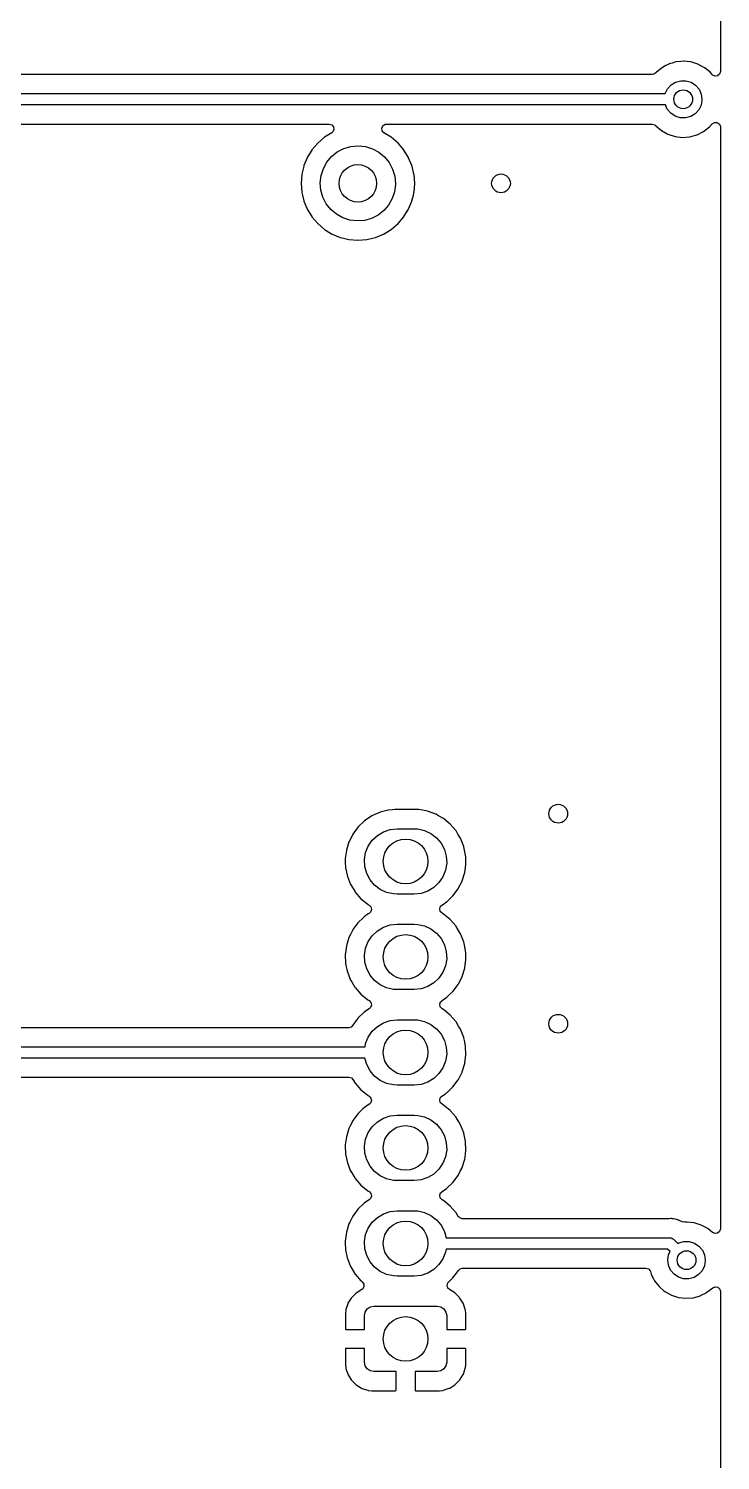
# Model space of a CAD drawing. Extents: x 123 to 292, y -246 to -33.
# Drawn here: x 273.68 to 292.1, y -121.85 to -83.77 of the extents above; entities that cross this region are included whole.
import ezdxf

# ---------------------------------------------------------------- set-up
doc = ezdxf.new("R2010")
doc.units = 0
doc.layers.add('BLACK', color=7, linetype='CONTINUOUS')

msp = doc.modelspace()

# ---------------------------------------------------------------- linework, layer by layer
at = {"layer": 'BLACK', "linetype": 'CONTINUOUS'}
for p, q in [((292.099, -69.8026), (292.099, -84.9132)), ((290.555, -84.8008), (290.4, -84.9248)), ((290.648, -84.752), (290.555, -84.8008)), ((290.724, -84.7121), (290.648, -84.752)), ((290.73, -84.7092), (290.724, -84.7121)), ((290.724, -84.7121), (290.724, -84.7121)), ((290.812, -84.6852), (290.73, -84.7092)), ((290.914, -84.6551), (290.812, -84.6852)), ((290.92, -84.6534), (290.914, -84.6551)), ((290.914, -84.6551), (290.914, -84.6551)), ((290.926, -84.6528), (290.92, -84.6534)), ((291.047, -84.6418), (290.926, -84.6528)), ((290.926, -84.6528), (290.926, -84.6528)), ((291.116, -84.6354), (291.047, -84.6418)), ((291.123, -84.6361), (291.116, -84.6354)), ((291.307, -84.6555), (291.123, -84.6361)), ((291.123, -84.6361), (291.123, -84.6361)), ((291.313, -84.6561), (291.307, -84.6555)), ((291.307, -84.6555), (291.307, -84.6555)), ((291.502, -84.7146), (291.313, -84.6561)), ((291.676, -84.8087), (291.502, -84.7146)), ((291.681, -84.8126), (291.676, -84.8087)), ((291.824, -84.9308), (291.681, -84.8126)), ((291.681, -84.8126), (291.681, -84.8126)), ((290.287, -84.9903), (269.635, -84.9903)), ((290.324, -84.9846), (290.287, -84.9903)), ((290.383, -84.9453), (290.324, -84.9846)), ((290.396, -84.9295), (290.383, -84.9453)), ((290.4, -84.9248), (290.396, -84.9295)), ((290.691, -85.3743), (290.785, -85.268)), ((290.785, -85.268), (290.905, -85.1924)), ((290.905, -85.1924), (291.042, -85.1534)), ((291.042, -85.1534), (291.183, -85.1543)), ((291.183, -85.1543), (291.319, -85.1949)), ((291.319, -85.1949), (291.438, -85.272)), ((291.438, -85.272), (291.531, -85.3794)), ((291.828, -84.9347), (291.824, -84.9308)), ((291.832, -84.9395), (291.828, -84.9347)), ((291.876, -84.9928), (291.832, -84.9395)), ((291.832, -84.9395), (291.832, -84.9395)), ((291.891, -85.0084), (291.876, -84.9928)), ((291.956, -85.0379), (291.891, -85.0084)), ((292.026, -85.0278), (291.956, -85.0379)), ((292.079, -84.9813), (292.026, -85.0278)), ((292.099, -84.9132), (292.079, -84.9813)), ((269.502, -85.4988), (290.633, -85.4988)), ((290.633, -85.4988), (290.691, -85.3743)), ((291.531, -85.3794), (291.589, -85.5085)), ((291.609, -85.661), (291.586, -85.8008)), ((291.589, -85.5085), (291.609, -85.6488)), ((291.609, -85.6488), (291.609, -85.661)), ((290.635, -85.7988), (269.564, -85.7988)), ((290.685, -85.913), (290.635, -85.7988)), ((290.776, -86.0215), (290.685, -85.913)), ((290.894, -86.1001), (290.776, -86.0215)), ((291.429, -86.0335), (291.308, -86.1077)), ((291.524, -85.9284), (291.429, -86.0335)), ((291.586, -85.8008), (291.524, -85.9284)), ((273.128, -86.3073), (281.687, -86.3073)), ((281.687, -86.3073), (281.755, -86.3273)), ((281.755, -86.3273), (281.802, -86.381)), ((281.802, -86.381), (281.812, -86.4512)), ((283.084, -86.418), (283.112, -86.3528)), ((283.095, -86.4881), (283.084, -86.418)), ((283.112, -86.3528), (283.171, -86.3132)), ((283.171, -86.3132), (283.209, -86.3073)), ((283.209, -86.3073), (290.284, -86.3073)), ((290.284, -86.3073), (290.352, -86.3273)), ((290.352, -86.3273), (290.375, -86.3458)), ((290.375, -86.3458), (290.377, -86.3479)), ((290.377, -86.3479), (290.38, -86.3528)), ((290.38, -86.3528), (290.531, -86.4809)), ((291.029, -86.1424), (290.894, -86.1001)), ((291.171, -86.145), (291.029, -86.1424)), ((291.308, -86.1077), (291.171, -86.145)), ((291.652, -86.5044), (291.808, -86.3827)), ((291.808, -86.3827), (291.878, -86.3017)), ((291.878, -86.3017), (291.938, -86.2632)), ((291.938, -86.2632), (292.009, -86.2631)), ((292.009, -86.2631), (292.069, -86.3013)), ((292.069, -86.3013), (292.098, -86.3659)), ((292.098, -86.3659), (292.099, -86.384)), ((292.099, -86.384), (292.099, -115.691)), ((281.378, -86.814), (281.224, -86.9946)), ((281.559, -86.6598), (281.378, -86.814)), ((281.753, -86.5407), (281.559, -86.6598)), ((281.782, -86.5158), (281.753, -86.5407)), ((281.812, -86.4512), (281.782, -86.5158)), ((283.143, -86.5407), (283.095, -86.4881)), ((283.337, -86.6598), (283.143, -86.5407)), ((283.518, -86.814), (283.337, -86.6598)), ((283.672, -86.9946), (283.518, -86.814)), ((290.531, -86.4809), (290.704, -86.5774)), ((290.704, -86.5774), (290.892, -86.6385)), ((290.892, -86.6385), (291.088, -86.662)), ((291.088, -86.662), (291.094, -86.6615)), ((291.094, -86.6615), (291.279, -86.6473)), ((291.094, -86.6615), (291.094, -86.6615)), ((291.279, -86.6473), (291.285, -86.6468)), ((291.279, -86.6473), (291.279, -86.6473)), ((291.285, -86.6468), (291.476, -86.5936)), ((291.476, -86.5936), (291.481, -86.5908)), ((291.481, -86.5908), (291.647, -86.5072)), ((291.481, -86.5908), (291.481, -86.5908)), ((291.647, -86.5072), (291.652, -86.5044)), ((291.647, -86.5072), (291.647, -86.5072)), ((281.1, -87.197), (281.098, -87.2016)), ((281.118, -87.1667), (281.1, -87.197)), ((281.221, -86.9988), (281.118, -87.1667)), ((281.224, -86.9946), (281.221, -86.9988)), ((281.221, -86.9988), (281.221, -86.9988)), ((281.623, -87.319), (281.748, -87.1695)), ((281.748, -87.1695), (281.9, -87.0472)), ((281.9, -87.0472), (282.073, -86.9568)), ((282.073, -86.9568), (282.261, -86.9017)), ((282.261, -86.9017), (282.455, -86.884)), ((282.455, -86.884), (282.649, -86.9044)), ((282.649, -86.9044), (282.836, -86.9621)), ((282.836, -86.9621), (283.007, -87.055)), ((283.007, -87.055), (283.158, -87.1794)), ((283.158, -87.1794), (283.281, -87.3306)), ((283.675, -86.9988), (283.672, -86.9946)), ((283.778, -87.1667), (283.675, -86.9988)), ((283.675, -86.9988), (283.675, -86.9988)), ((283.796, -87.197), (283.778, -87.1667)), ((283.798, -87.2016), (283.796, -87.197)), ((281.006, -87.427), (280.956, -87.6371)), ((281.009, -87.4164), (281.006, -87.427)), ((281.011, -87.4118), (281.009, -87.4164)), ((281.098, -87.2016), (281.011, -87.4118)), ((281.098, -87.2016), (281.098, -87.2016)), ((281.47, -87.6761), (281.529, -87.4901)), ((281.529, -87.4901), (281.623, -87.319)), ((283.281, -87.3306), (283.373, -87.5029)), ((283.373, -87.5029), (283.429, -87.6898)), ((283.885, -87.4118), (283.798, -87.2016)), ((283.798, -87.2016), (283.798, -87.2016)), ((283.887, -87.4164), (283.885, -87.4118)), ((283.89, -87.427), (283.887, -87.4164)), ((283.94, -87.6371), (283.89, -87.427)), ((280.953, -87.6473), (280.935, -87.884)), ((280.935, -87.884), (280.953, -88.1207)), ((280.956, -87.6371), (280.953, -87.6473)), ((281.448, -87.87), (281.47, -87.6761)), ((281.464, -88.0645), (281.448, -87.87)), ((283.448, -87.9119), (283.423, -88.1055)), ((283.429, -87.6898), (283.448, -87.884)), ((283.448, -87.884), (283.448, -87.9119)), ((283.943, -87.6473), (283.94, -87.6371)), ((283.961, -87.884), (283.943, -87.6473)), ((283.943, -88.1207), (283.961, -87.884)), ((280.953, -88.1207), (280.955, -88.1255)), ((280.955, -88.1255), (280.955, -88.1255)), ((280.955, -88.1255), (280.971, -88.1947)), ((280.971, -88.1947), (281.009, -88.3516)), ((281.518, -88.2521), (281.464, -88.0645)), ((281.607, -88.4257), (281.518, -88.2521)), ((283.362, -88.2907), (283.265, -88.4604)), ((283.423, -88.1055), (283.362, -88.2907)), ((283.887, -88.3516), (283.925, -88.1947)), ((283.925, -88.1947), (283.941, -88.1255)), ((283.941, -88.1255), (283.943, -88.1207)), ((283.941, -88.1255), (283.941, -88.1255)), ((281.009, -88.3516), (281.011, -88.3562)), ((281.011, -88.3562), (281.011, -88.3562)), ((281.011, -88.3562), (281.089, -88.5443)), ((281.089, -88.5443), (281.1, -88.571)), ((281.1, -88.571), (281.102, -88.5752)), ((281.102, -88.5752), (281.221, -88.7692)), ((281.729, -88.5787), (281.607, -88.4257)), ((281.877, -88.7051), (281.729, -88.5787)), ((282.048, -88.8004), (281.877, -88.7051)), ((283.138, -88.6082), (282.984, -88.7283)), ((283.265, -88.4604), (283.138, -88.6082)), ((283.675, -88.7692), (283.794, -88.5752)), ((283.794, -88.5752), (283.796, -88.571)), ((283.796, -88.571), (283.807, -88.5443)), ((283.807, -88.5443), (283.885, -88.3562)), ((283.885, -88.3562), (283.887, -88.3516)), ((283.885, -88.3562), (283.885, -88.3562)), ((281.221, -88.7692), (281.221, -88.7692)), ((281.221, -88.7692), (281.224, -88.7734)), ((281.224, -88.7734), (281.378, -88.954)), ((281.378, -88.954), (281.559, -89.1082)), ((282.233, -88.8607), (282.048, -88.8004)), ((282.427, -88.8838), (282.233, -88.8607)), ((282.622, -88.8688), (282.427, -88.8838)), ((282.81, -88.8163), (282.622, -88.8688)), ((282.984, -88.7283), (282.81, -88.8163)), ((283.337, -89.1082), (283.518, -88.954)), ((283.518, -88.954), (283.672, -88.7734)), ((283.672, -88.7734), (283.675, -88.7692)), ((283.675, -88.7692), (283.675, -88.7692)), ((281.559, -89.1082), (281.563, -89.1108)), ((281.563, -89.1108), (281.563, -89.1108)), ((281.563, -89.1108), (281.717, -89.2051)), ((281.717, -89.2051), (281.761, -89.2322)), ((281.761, -89.2322), (281.766, -89.2341)), ((281.766, -89.2341), (281.766, -89.2341)), ((281.766, -89.2341), (281.976, -89.3212)), ((281.976, -89.3212), (281.98, -89.3231)), ((281.98, -89.3231), (282.061, -89.3424)), ((282.061, -89.3424), (282.206, -89.3774)), ((282.206, -89.3774), (282.206, -89.3774)), ((282.206, -89.3774), (282.211, -89.3785)), ((282.211, -89.3785), (282.448, -89.3972)), ((282.448, -89.3972), (282.685, -89.3785)), ((282.685, -89.3785), (282.69, -89.3774)), ((282.69, -89.3774), (282.835, -89.3424)), ((282.69, -89.3774), (282.69, -89.3774)), ((282.835, -89.3424), (282.916, -89.3231)), ((282.916, -89.3231), (282.92, -89.3212)), ((282.92, -89.3212), (283.13, -89.2341)), ((283.13, -89.2341), (283.135, -89.2322)), ((283.13, -89.2341), (283.13, -89.2341)), ((283.135, -89.2322), (283.179, -89.2051)), ((283.179, -89.2051), (283.333, -89.1108)), ((283.333, -89.1108), (283.337, -89.1082)), ((283.333, -89.1108), (283.333, -89.1108)), ((282.82, -104.709), (282.626, -104.84)), ((282.919, -104.665), (282.82, -104.709)), ((283.029, -104.615), (282.919, -104.665)), ((283.033, -104.613), (283.029, -104.615)), ((283.029, -104.615), (283.029, -104.615)), ((283.039, -104.612), (283.033, -104.613)), ((283.255, -104.556), (283.039, -104.612)), ((283.039, -104.612), (283.039, -104.612)), ((283.26, -104.554), (283.255, -104.556)), ((283.255, -104.556), (283.255, -104.556)), ((283.265, -104.554), (283.26, -104.554)), ((283.366, -104.545), (283.265, -104.554)), ((283.265, -104.554), (283.265, -104.554)), ((283.434, -104.539), (283.366, -104.545)), ((284.049, -104.539), (283.434, -104.539)), ((284.05, -104.54), (284.049, -104.539)), ((284.069, -104.54), (284.05, -104.54)), ((284.05, -104.54), (284.05, -104.54)), ((284.073, -104.541), (284.069, -104.54)), ((284.069, -104.54), (284.069, -104.54)), ((284.217, -104.567), (284.073, -104.541)), ((284.298, -104.581), (284.217, -104.567)), ((284.303, -104.582), (284.298, -104.581)), ((284.298, -104.581), (284.298, -104.581)), ((284.523, -104.662), (284.303, -104.582)), ((284.528, -104.665), (284.523, -104.662)), ((284.579, -104.694), (284.528, -104.665)), ((284.528, -104.665), (284.528, -104.665)), ((284.727, -104.778), (284.579, -104.694)), ((282.457, -105.001), (282.317, -105.189)), ((282.626, -104.84), (282.457, -105.001)), ((283.128, -105.128), (283.306, -105.068)), ((283.306, -105.068), (283.493, -105.048)), ((283.493, -105.048), (283.943, -105.048)), ((283.943, -105.048), (284.04, -105.053)), ((284.04, -105.053), (284.223, -105.094)), ((284.908, -104.926), (284.727, -104.778)), ((285.061, -105.103), (284.908, -104.926)), ((282.211, -105.397), (282.142, -105.621)), ((282.231, -105.358), (282.211, -105.397)), ((282.315, -105.194), (282.231, -105.358)), ((282.317, -105.189), (282.315, -105.194)), ((282.315, -105.194), (282.315, -105.194)), ((282.725, -105.51), (282.83, -105.354)), ((282.83, -105.354), (282.967, -105.225)), ((282.967, -105.225), (283.128, -105.128)), ((284.223, -105.094), (284.394, -105.174)), ((284.394, -105.174), (284.543, -105.288)), ((284.543, -105.288), (284.664, -105.432)), ((284.664, -105.432), (284.752, -105.598)), ((285.064, -105.107), (285.061, -105.103)), ((285.113, -105.189), (285.064, -105.107)), ((285.064, -105.107), (285.064, -105.107)), ((285.182, -105.303), (285.113, -105.189)), ((285.268, -105.52), (285.182, -105.303)), ((282.112, -105.843), (282.111, -105.853)), ((282.111, -105.853), (282.111, -105.858)), ((282.141, -105.626), (282.112, -105.843)), ((282.142, -105.621), (282.141, -105.626)), ((282.141, -105.626), (282.141, -105.626)), ((282.624, -105.869), (282.655, -105.684)), ((282.655, -105.684), (282.725, -105.51)), ((284.752, -105.598), (284.802, -105.779)), ((284.802, -105.779), (284.812, -105.967)), ((285.269, -105.526), (285.268, -105.52)), ((285.288, -105.616), (285.269, -105.526)), ((285.269, -105.526), (285.269, -105.526)), ((285.316, -105.749), (285.288, -105.616)), ((285.318, -105.793), (285.316, -105.749)), ((285.322, -105.914), (285.318, -105.793)), ((282.111, -105.858), (282.111, -105.858)), ((282.111, -105.858), (282.114, -105.926)), ((282.114, -105.926), (282.12, -106.087)), ((282.12, -106.087), (282.168, -106.316)), ((282.634, -106.057), (282.624, -105.869)), ((282.684, -106.238), (282.634, -106.057)), ((284.781, -106.152), (284.711, -106.326)), ((284.812, -105.967), (284.781, -106.152)), ((285.225, -106.438), (285.294, -106.215)), ((285.294, -106.215), (285.311, -106.086)), ((285.311, -106.086), (285.324, -105.988)), ((285.325, -105.983), (285.322, -105.914)), ((285.324, -105.988), (285.325, -105.983)), ((285.324, -105.988), (285.324, -105.988)), ((282.168, -106.316), (282.254, -106.533)), ((282.254, -106.533), (282.257, -106.538)), ((282.257, -106.538), (282.363, -106.713)), ((282.772, -106.404), (282.684, -106.238)), ((282.893, -106.548), (282.772, -106.404)), ((283.042, -106.662), (282.893, -106.548)), ((284.469, -106.611), (284.308, -106.708)), ((284.606, -106.482), (284.469, -106.611)), ((284.711, -106.326), (284.606, -106.482)), ((285.13, -106.624), (285.222, -106.443)), ((285.222, -106.443), (285.225, -106.438)), ((285.222, -106.443), (285.222, -106.443)), ((282.363, -106.713), (282.375, -106.733)), ((282.375, -106.733), (282.528, -106.91)), ((282.528, -106.91), (282.709, -107.058)), ((283.213, -106.742), (283.042, -106.662)), ((283.396, -106.783), (283.213, -106.742)), ((283.493, -106.788), (283.396, -106.783)), ((283.943, -106.788), (283.493, -106.788)), ((284.13, -106.768), (283.943, -106.788)), ((284.308, -106.708), (284.13, -106.768)), ((284.728, -107.051), (284.81, -106.996)), ((284.81, -106.996), (284.814, -106.992)), ((284.814, -106.992), (284.904, -106.906)), ((284.904, -106.906), (284.979, -106.835)), ((284.979, -106.835), (285.119, -106.647)), ((285.119, -106.647), (285.13, -106.624)), ((282.726, -107.313), (282.626, -107.38)), ((282.709, -107.058), (282.714, -107.061)), ((282.714, -107.061), (282.714, -107.061)), ((282.714, -107.061), (282.747, -107.079)), ((282.755, -107.293), (282.726, -107.313)), ((282.747, -107.079), (282.796, -107.13)), ((282.784, -107.266), (282.755, -107.293)), ((282.81, -107.2), (282.784, -107.266)), ((282.796, -107.13), (282.81, -107.2)), ((284.626, -107.176), (284.652, -107.11)), ((284.64, -107.246), (284.626, -107.176)), ((284.689, -107.297), (284.64, -107.246)), ((284.652, -107.11), (284.681, -107.083)), ((284.681, -107.083), (284.728, -107.051)), ((284.722, -107.315), (284.689, -107.297)), ((284.727, -107.318), (284.722, -107.315)), ((284.722, -107.315), (284.722, -107.315)), ((284.908, -107.466), (284.727, -107.318)), ((282.315, -107.734), (282.249, -107.864)), ((282.317, -107.729), (282.315, -107.734)), ((282.315, -107.734), (282.315, -107.734)), ((282.451, -107.55), (282.317, -107.729)), ((282.454, -107.546), (282.451, -107.55)), ((282.457, -107.541), (282.454, -107.546)), ((282.591, -107.414), (282.457, -107.541)), ((282.622, -107.383), (282.591, -107.414)), ((282.626, -107.38), (282.622, -107.383)), ((282.622, -107.383), (282.622, -107.383)), ((282.967, -107.765), (283.128, -107.668)), ((283.128, -107.668), (283.306, -107.608)), ((283.306, -107.608), (283.493, -107.588)), ((283.493, -107.588), (283.943, -107.588)), ((283.943, -107.588), (284.04, -107.593)), ((284.04, -107.593), (284.223, -107.634)), ((284.223, -107.634), (284.394, -107.714)), ((284.394, -107.714), (284.543, -107.828)), ((285.061, -107.643), (284.908, -107.466)), ((285.064, -107.647), (285.061, -107.643)), ((285.128, -107.754), (285.064, -107.647)), ((285.064, -107.647), (285.064, -107.647)), ((285.182, -107.843), (285.128, -107.754)), ((282.211, -107.938), (282.142, -108.161)), ((282.249, -107.864), (282.211, -107.938)), ((282.655, -108.224), (282.725, -108.05)), ((282.725, -108.05), (282.83, -107.894)), ((282.83, -107.894), (282.967, -107.765)), ((284.543, -107.828), (284.664, -107.972)), ((284.664, -107.972), (284.752, -108.138)), ((284.752, -108.138), (284.802, -108.319)), ((285.268, -108.06), (285.182, -107.843)), ((285.269, -108.066), (285.268, -108.06)), ((285.277, -108.104), (285.269, -108.066)), ((285.269, -108.066), (285.269, -108.066)), ((285.316, -108.289), (285.277, -108.104)), ((282.116, -108.352), (282.111, -108.393)), ((282.111, -108.393), (282.111, -108.398)), ((282.111, -108.398), (282.111, -108.398)), ((282.111, -108.398), (282.112, -108.411)), ((282.112, -108.411), (282.12, -108.627)), ((282.141, -108.166), (282.116, -108.352)), ((282.142, -108.161), (282.141, -108.166)), ((282.141, -108.166), (282.141, -108.166)), ((282.624, -108.409), (282.655, -108.224)), ((282.634, -108.597), (282.624, -108.409)), ((284.812, -108.507), (284.781, -108.692)), ((284.802, -108.319), (284.812, -108.507)), ((285.319, -108.358), (285.316, -108.289)), ((285.324, -108.501), (285.319, -108.358)), ((285.325, -108.523), (285.324, -108.501)), ((282.12, -108.627), (282.131, -108.682)), ((282.131, -108.682), (282.155, -108.795)), ((282.155, -108.795), (282.168, -108.856)), ((282.168, -108.856), (282.254, -109.073)), ((282.684, -108.778), (282.634, -108.597)), ((282.772, -108.944), (282.684, -108.778)), ((284.711, -108.866), (284.606, -109.022)), ((284.781, -108.692), (284.711, -108.866)), ((285.225, -108.978), (285.294, -108.755)), ((285.294, -108.755), (285.295, -108.75)), ((285.295, -108.75), (285.324, -108.528)), ((285.324, -108.528), (285.325, -108.523)), ((285.324, -108.528), (285.324, -108.528)), ((282.254, -109.073), (282.257, -109.078)), ((282.257, -109.078), (282.37, -109.265)), ((282.37, -109.265), (282.375, -109.273)), ((282.375, -109.273), (282.528, -109.45)), ((282.893, -109.088), (282.772, -108.944)), ((283.042, -109.202), (282.893, -109.088)), ((283.213, -109.282), (283.042, -109.202)), ((283.396, -109.323), (283.213, -109.282)), ((284.308, -109.248), (284.13, -109.308)), ((284.469, -109.151), (284.308, -109.248)), ((284.606, -109.022), (284.469, -109.151)), ((284.979, -109.375), (285.119, -109.187)), ((285.119, -109.187), (285.126, -109.173)), ((285.126, -109.173), (285.222, -108.983)), ((285.222, -108.983), (285.225, -108.978)), ((285.222, -108.983), (285.222, -108.983)), ((282.528, -109.45), (282.709, -109.598)), ((282.709, -109.598), (282.714, -109.601)), ((282.714, -109.601), (282.714, -109.601)), ((282.714, -109.601), (282.747, -109.619)), ((282.747, -109.619), (282.796, -109.67)), ((283.493, -109.328), (283.396, -109.323)), ((283.943, -109.328), (283.493, -109.328)), ((284.13, -109.308), (283.943, -109.328)), ((284.626, -109.716), (284.652, -109.65)), ((284.652, -109.65), (284.681, -109.623)), ((284.681, -109.623), (284.739, -109.584)), ((284.739, -109.584), (284.81, -109.536)), ((284.81, -109.536), (284.814, -109.532)), ((284.814, -109.532), (284.9, -109.45)), ((284.9, -109.45), (284.979, -109.375)), ((282.616, -109.929), (282.457, -110.081)), ((282.622, -109.923), (282.616, -109.929)), ((282.626, -109.92), (282.622, -109.923)), ((282.622, -109.923), (282.622, -109.923)), ((282.726, -109.853), (282.626, -109.92)), ((282.755, -109.833), (282.726, -109.853)), ((282.784, -109.806), (282.755, -109.833)), ((282.81, -109.74), (282.784, -109.806)), ((282.796, -109.67), (282.81, -109.74)), ((284.64, -109.786), (284.626, -109.716)), ((284.689, -109.837), (284.64, -109.786)), ((284.722, -109.855), (284.689, -109.837)), ((284.727, -109.858), (284.722, -109.855)), ((284.722, -109.855), (284.722, -109.855)), ((284.908, -110.006), (284.727, -109.858)), ((285.061, -110.183), (284.908, -110.006)), ((282.204, -110.34), (253.749, -110.34)), ((282.268, -110.322), (282.204, -110.34)), ((282.31, -110.277), (282.268, -110.322)), ((282.312, -110.278), (282.31, -110.277)), ((282.315, -110.274), (282.312, -110.278)), ((282.317, -110.269), (282.315, -110.274)), ((282.431, -110.116), (282.317, -110.269)), ((282.454, -110.086), (282.431, -110.116)), ((282.457, -110.081), (282.454, -110.086)), ((282.83, -110.434), (282.967, -110.305)), ((282.967, -110.305), (283.128, -110.208)), ((283.128, -110.208), (283.306, -110.148)), ((283.306, -110.148), (283.493, -110.128)), ((283.493, -110.128), (283.943, -110.128)), ((283.943, -110.128), (284.04, -110.133)), ((284.04, -110.133), (284.223, -110.174)), ((284.223, -110.174), (284.394, -110.254)), ((284.394, -110.254), (284.543, -110.368)), ((284.543, -110.368), (284.664, -110.512)), ((285.064, -110.187), (285.061, -110.183)), ((285.131, -110.299), (285.064, -110.187)), ((285.064, -110.187), (285.064, -110.187)), ((285.182, -110.383), (285.131, -110.299)), ((285.268, -110.6), (285.182, -110.383)), ((282.641, -110.848), (282.655, -110.764)), ((282.655, -110.764), (282.725, -110.59)), ((282.725, -110.59), (282.83, -110.434)), ((284.664, -110.512), (284.752, -110.678)), ((284.752, -110.678), (284.802, -110.859)), ((285.269, -110.606), (285.268, -110.6)), ((285.292, -110.715), (285.269, -110.606)), ((285.269, -110.606), (285.269, -110.606)), ((285.316, -110.829), (285.292, -110.715)), ((252.882, -110.848), (282.641, -110.848)), ((282.637, -111.148), (252.945, -111.148)), ((282.684, -111.318), (282.637, -111.148)), ((284.812, -111.047), (284.781, -111.232)), ((284.802, -110.859), (284.812, -111.047)), ((285.297, -111.271), (285.324, -111.068)), ((285.325, -111.063), (285.316, -110.829)), ((285.324, -111.068), (285.325, -111.063)), ((285.324, -111.068), (285.324, -111.068)), ((282.772, -111.484), (282.684, -111.318)), ((282.893, -111.628), (282.772, -111.484)), ((284.606, -111.562), (284.469, -111.691)), ((284.711, -111.406), (284.606, -111.562)), ((284.781, -111.232), (284.711, -111.406)), ((285.123, -111.719), (285.222, -111.523)), ((285.222, -111.523), (285.225, -111.518)), ((285.222, -111.523), (285.222, -111.523)), ((285.225, -111.518), (285.294, -111.295)), ((285.294, -111.295), (285.297, -111.271)), ((253.478, -111.656), (282.209, -111.656)), ((282.209, -111.656), (282.277, -111.677)), ((282.277, -111.677), (282.317, -111.717)), ((282.317, -111.717), (282.375, -111.813)), ((282.375, -111.813), (282.528, -111.99)), ((283.042, -111.742), (282.893, -111.628)), ((283.213, -111.822), (283.042, -111.742)), ((283.396, -111.863), (283.213, -111.822)), ((283.493, -111.868), (283.396, -111.863)), ((283.943, -111.868), (283.493, -111.868)), ((284.13, -111.848), (283.943, -111.868)), ((284.308, -111.788), (284.13, -111.848)), ((284.469, -111.691), (284.308, -111.788)), ((284.9, -111.99), (284.979, -111.915)), ((284.979, -111.915), (285.119, -111.727)), ((285.119, -111.727), (285.123, -111.719)), ((282.528, -111.99), (282.709, -112.138)), ((282.709, -112.138), (282.714, -112.141)), ((282.714, -112.141), (282.714, -112.141)), ((282.714, -112.141), (282.747, -112.159)), ((282.747, -112.159), (282.796, -112.21)), ((282.81, -112.28), (282.784, -112.346)), ((282.796, -112.21), (282.81, -112.28)), ((284.626, -112.256), (284.652, -112.19)), ((284.64, -112.326), (284.626, -112.256)), ((284.689, -112.377), (284.64, -112.326)), ((284.652, -112.19), (284.681, -112.163)), ((284.681, -112.163), (284.782, -112.095)), ((284.782, -112.095), (284.81, -112.076)), ((284.81, -112.076), (284.827, -112.06)), ((284.827, -112.06), (284.9, -111.99)), ((282.429, -112.659), (282.317, -112.809)), ((282.454, -112.626), (282.429, -112.659)), ((282.457, -112.621), (282.454, -112.626)), ((282.584, -112.5), (282.457, -112.621)), ((282.622, -112.463), (282.584, -112.5)), ((282.626, -112.46), (282.622, -112.463)), ((282.622, -112.463), (282.622, -112.463)), ((282.749, -112.377), (282.626, -112.46)), ((282.755, -112.373), (282.749, -112.377)), ((282.784, -112.346), (282.755, -112.373)), ((283.128, -112.748), (283.306, -112.688)), ((283.306, -112.688), (283.493, -112.668)), ((283.493, -112.668), (283.943, -112.668)), ((283.943, -112.668), (284.04, -112.673)), ((284.04, -112.673), (284.223, -112.714)), ((284.722, -112.395), (284.689, -112.377)), ((284.727, -112.398), (284.722, -112.395)), ((284.722, -112.395), (284.722, -112.395)), ((284.908, -112.546), (284.727, -112.398)), ((285.061, -112.723), (284.908, -112.546)), ((282.211, -113.017), (282.142, -113.241)), ((282.237, -112.967), (282.211, -113.017)), ((282.315, -112.814), (282.237, -112.967)), ((282.317, -112.809), (282.315, -112.814)), ((282.315, -112.814), (282.315, -112.814)), ((282.725, -113.13), (282.83, -112.974)), ((282.83, -112.974), (282.967, -112.845)), ((282.967, -112.845), (283.128, -112.748)), ((284.223, -112.714), (284.394, -112.794)), ((284.394, -112.794), (284.543, -112.908)), ((284.543, -112.908), (284.664, -113.052)), ((284.664, -113.052), (284.752, -113.218)), ((285.064, -112.727), (285.061, -112.723)), ((285.136, -112.847), (285.064, -112.727)), ((285.064, -112.727), (285.064, -112.727)), ((285.182, -112.923), (285.136, -112.847)), ((285.268, -113.14), (285.182, -112.923)), ((282.114, -113.451), (282.111, -113.473)), ((282.141, -113.246), (282.114, -113.451)), ((282.142, -113.241), (282.141, -113.246)), ((282.141, -113.246), (282.141, -113.246)), ((282.624, -113.489), (282.655, -113.304)), ((282.655, -113.304), (282.725, -113.13)), ((284.752, -113.218), (284.802, -113.399)), ((284.802, -113.399), (284.812, -113.587)), ((285.269, -113.146), (285.268, -113.14)), ((285.288, -113.234), (285.269, -113.146)), ((285.269, -113.146), (285.269, -113.146)), ((285.316, -113.369), (285.288, -113.234)), ((285.325, -113.603), (285.316, -113.369)), ((282.111, -113.473), (282.12, -113.707)), ((282.12, -113.707), (282.168, -113.936)), ((282.634, -113.677), (282.624, -113.489)), ((282.684, -113.858), (282.634, -113.677)), ((284.781, -113.772), (284.711, -113.946)), ((284.812, -113.587), (284.781, -113.772)), ((285.225, -114.058), (285.294, -113.835)), ((285.294, -113.835), (285.301, -113.784)), ((285.301, -113.784), (285.324, -113.608)), ((285.324, -113.608), (285.325, -113.603)), ((285.324, -113.608), (285.324, -113.608)), ((282.168, -113.936), (282.254, -114.153)), ((282.254, -114.153), (282.257, -114.158)), ((282.257, -114.158), (282.365, -114.337)), ((282.772, -114.024), (282.684, -113.858)), ((282.893, -114.168), (282.772, -114.024)), ((283.042, -114.282), (282.893, -114.168)), ((284.469, -114.231), (284.308, -114.328)), ((284.606, -114.102), (284.469, -114.231)), ((284.711, -113.946), (284.606, -114.102)), ((285.119, -114.267), (285.174, -114.158)), ((285.174, -114.158), (285.222, -114.063)), ((285.222, -114.063), (285.225, -114.058)), ((285.222, -114.063), (285.222, -114.063)), ((282.365, -114.337), (282.375, -114.353)), ((282.375, -114.353), (282.528, -114.53)), ((282.528, -114.53), (282.709, -114.678)), ((283.213, -114.362), (283.042, -114.282)), ((283.396, -114.403), (283.213, -114.362)), ((283.493, -114.408), (283.396, -114.403)), ((283.943, -114.408), (283.493, -114.408)), ((284.13, -114.388), (283.943, -114.408)), ((284.308, -114.328), (284.13, -114.388)), ((284.81, -114.616), (284.979, -114.455)), ((284.979, -114.455), (285.119, -114.267)), ((282.722, -114.935), (282.626, -115)), ((282.709, -114.678), (282.714, -114.681)), ((282.714, -114.681), (282.714, -114.681)), ((282.714, -114.681), (282.747, -114.699)), ((282.755, -114.913), (282.722, -114.935)), ((282.747, -114.699), (282.796, -114.75)), ((282.784, -114.886), (282.755, -114.913)), ((282.81, -114.82), (282.784, -114.886)), ((282.796, -114.75), (282.81, -114.82)), ((284.626, -114.796), (284.652, -114.73)), ((284.64, -114.866), (284.626, -114.796)), ((284.689, -114.917), (284.64, -114.866)), ((284.652, -114.73), (284.681, -114.703)), ((284.681, -114.703), (284.723, -114.675)), ((284.722, -114.935), (284.689, -114.917)), ((284.727, -114.938), (284.722, -114.935)), ((284.722, -114.935), (284.722, -114.935)), ((284.723, -114.675), (284.81, -114.616)), ((284.908, -115.086), (284.727, -114.938)), ((282.315, -115.354), (282.234, -115.512)), ((282.317, -115.349), (282.315, -115.354)), ((282.315, -115.354), (282.315, -115.354)), ((282.457, -115.161), (282.317, -115.349)), ((282.626, -115), (282.457, -115.161)), ((282.967, -115.385), (283.128, -115.288)), ((283.128, -115.288), (283.306, -115.228)), ((283.306, -115.228), (283.493, -115.208)), ((283.493, -115.208), (283.943, -115.208)), ((283.943, -115.208), (284.04, -115.213)), ((284.04, -115.213), (284.223, -115.254)), ((284.223, -115.254), (284.394, -115.334)), ((284.394, -115.334), (284.543, -115.448)), ((285.061, -115.263), (284.908, -115.086)), ((285.119, -115.359), (285.061, -115.263)), ((285.159, -115.399), (285.119, -115.359)), ((282.211, -115.557), (282.142, -115.781)), ((282.234, -115.512), (282.211, -115.557)), ((282.655, -115.844), (282.725, -115.67)), ((282.725, -115.67), (282.83, -115.514)), ((282.83, -115.514), (282.967, -115.385)), ((284.543, -115.448), (284.664, -115.592)), ((284.664, -115.592), (284.752, -115.758)), ((285.227, -115.419), (285.159, -115.399)), ((290.717, -115.419), (285.227, -115.419)), ((290.729, -115.419), (290.717, -115.419)), ((290.775, -115.415), (290.729, -115.419)), ((290.782, -115.416), (290.775, -115.415)), ((290.796, -115.418), (290.782, -115.416)), ((290.816, -115.419), (290.796, -115.418)), ((290.837, -115.419), (290.816, -115.419)), ((290.854, -115.424), (290.837, -115.419)), ((290.882, -115.431), (290.854, -115.424)), ((290.893, -115.433), (290.882, -115.431)), ((290.939, -115.441), (290.893, -115.433)), ((290.959, -115.449), (290.939, -115.441)), ((290.977, -115.456), (290.959, -115.449)), ((290.998, -115.461), (290.977, -115.456)), ((291.005, -115.465), (290.998, -115.461)), ((291.039, -115.483), (291.005, -115.465)), ((291.005, -115.465), (291.005, -115.465)), ((291.049, -115.488), (291.039, -115.483)), ((291.087, -115.505), (291.049, -115.488)), ((291.148, -115.514), (291.087, -115.505)), ((291.205, -115.509), (291.148, -115.514)), ((291.212, -115.51), (291.205, -115.509)), ((291.396, -115.529), (291.212, -115.51)), ((291.212, -115.51), (291.212, -115.51)), ((291.402, -115.53), (291.396, -115.529)), ((291.396, -115.529), (291.396, -115.529)), ((291.591, -115.588), (291.402, -115.53)), ((291.765, -115.682), (291.591, -115.588)), ((291.77, -115.686), (291.765, -115.682)), ((291.893, -115.788), (291.77, -115.686)), ((291.77, -115.686), (291.77, -115.686)), ((292.099, -115.691), (292.079, -115.759)), ((282.142, -115.781), (282.111, -116.013)), ((282.111, -116.013), (282.111, -116.018)), ((282.111, -116.018), (282.111, -116.018)), ((282.111, -116.018), (282.113, -116.057)), ((282.113, -116.057), (282.12, -116.247)), ((282.624, -116.029), (282.655, -115.844)), ((282.634, -116.217), (282.624, -116.029)), ((284.752, -115.758), (284.799, -115.928)), ((284.799, -115.928), (290.754, -115.928)), ((290.754, -115.928), (290.773, -115.933)), ((290.773, -115.933), (290.793, -115.933)), ((290.793, -115.933), (290.81, -115.943)), ((290.81, -115.943), (290.829, -115.948)), ((290.829, -115.948), (290.843, -115.962)), ((290.843, -115.962), (290.86, -115.972)), ((290.86, -115.972), (290.97, -116.082)), ((290.97, -116.082), (290.994, -116.066)), ((290.994, -116.066), (291.13, -116.027)), ((291.13, -116.027), (291.272, -116.028)), ((291.272, -116.028), (291.408, -116.069)), ((291.408, -116.069), (291.527, -116.146)), ((291.956, -115.816), (291.893, -115.788)), ((292.026, -115.806), (291.956, -115.816)), ((292.079, -115.759), (292.026, -115.806)), ((282.12, -116.247), (282.121, -116.252)), ((282.121, -116.252), (282.164, -116.457)), ((282.164, -116.457), (282.168, -116.476)), ((282.168, -116.476), (282.254, -116.693)), ((282.684, -116.398), (282.634, -116.217)), ((282.772, -116.564), (282.684, -116.398)), ((284.711, -116.486), (284.606, -116.642)), ((284.781, -116.312), (284.711, -116.486)), ((284.795, -116.228), (284.781, -116.312)), ((290.692, -116.228), (284.795, -116.228)), ((290.758, -116.295), (290.692, -116.228)), ((290.698, -116.516), (290.72, -116.376)), ((290.717, -116.657), (290.698, -116.516)), ((290.72, -116.376), (290.758, -116.295)), ((291.527, -116.146), (291.62, -116.253)), ((291.62, -116.253), (291.678, -116.382)), ((291.678, -116.382), (291.698, -116.522)), ((282.254, -116.693), (282.257, -116.698)), ((282.257, -116.698), (282.362, -116.872)), ((282.362, -116.872), (282.375, -116.893)), ((282.375, -116.893), (282.528, -117.07)), ((282.893, -116.708), (282.772, -116.564)), ((283.042, -116.822), (282.893, -116.708)), ((283.213, -116.902), (283.042, -116.822)), ((284.308, -116.868), (284.13, -116.928)), ((284.469, -116.771), (284.308, -116.868)), ((284.606, -116.642), (284.469, -116.771)), ((285.049, -116.901), (285.119, -116.807)), ((285.119, -116.807), (285.121, -116.802)), ((285.121, -116.802), (285.124, -116.798)), ((285.124, -116.798), (285.126, -116.799)), ((285.126, -116.799), (285.168, -116.754)), ((285.168, -116.754), (285.232, -116.736)), ((285.232, -116.736), (290.116, -116.736)), ((290.116, -116.736), (290.184, -116.757)), ((290.184, -116.757), (290.23, -116.81)), ((290.23, -116.81), (290.237, -116.828)), ((290.237, -116.828), (290.256, -116.896)), ((290.256, -116.896), (290.259, -116.901)), ((290.774, -116.787), (290.717, -116.657)), ((290.865, -116.895), (290.774, -116.787)), ((290.983, -116.974), (290.865, -116.895)), ((291.613, -116.802), (291.518, -116.907)), ((291.675, -116.675), (291.613, -116.802)), ((291.698, -116.535), (291.675, -116.675)), ((291.698, -116.522), (291.698, -116.535)), ((282.528, -117.07), (282.533, -117.073)), ((282.533, -117.073), (282.566, -117.101)), ((282.566, -117.101), (282.606, -117.159)), ((282.608, -117.23), (282.571, -117.291)), ((282.606, -117.159), (282.608, -117.23)), ((283.396, -116.943), (283.213, -116.902)), ((283.493, -116.948), (283.396, -116.943)), ((283.943, -116.948), (283.493, -116.948)), ((284.13, -116.928), (283.943, -116.948)), ((284.823, -117.197), (284.843, -117.129)), ((284.842, -117.265), (284.823, -117.197)), ((284.887, -117.304), (284.842, -117.265)), ((284.843, -117.129), (284.862, -117.107)), ((284.862, -117.107), (284.979, -116.995)), ((284.979, -116.995), (284.997, -116.97)), ((284.997, -116.97), (285.049, -116.901)), ((290.259, -116.901), (290.317, -117.015)), ((290.317, -117.015), (290.346, -117.071)), ((290.346, -117.071), (290.469, -117.226)), ((290.469, -117.226), (290.474, -117.23)), ((290.474, -117.23), (290.474, -117.23)), ((290.474, -117.23), (290.596, -117.334)), ((291.118, -117.016), (290.983, -116.974)), ((291.26, -117.019), (291.118, -117.016)), ((291.397, -116.981), (291.26, -117.019)), ((291.518, -116.907), (291.397, -116.981)), ((291.741, -117.378), (291.896, -117.257)), ((291.896, -117.257), (291.962, -117.231)), ((291.962, -117.231), (292.032, -117.245)), ((292.032, -117.245), (292.083, -117.294)), ((282.27, -117.531), (282.185, -117.669)), ((282.279, -117.52), (282.27, -117.531)), ((282.394, -117.405), (282.279, -117.52)), ((282.405, -117.396), (282.394, -117.405)), ((282.549, -117.307), (282.405, -117.396)), ((282.571, -117.291), (282.549, -117.306)), ((282.549, -117.306), (282.549, -117.307)), ((284.886, -117.306), (284.887, -117.304)), ((285.03, -117.395), (284.886, -117.306)), ((285.041, -117.404), (285.03, -117.395)), ((285.156, -117.519), (285.041, -117.404)), ((285.165, -117.53), (285.156, -117.519)), ((285.25, -117.668), (285.165, -117.53)), ((290.596, -117.334), (290.62, -117.355)), ((290.62, -117.355), (290.793, -117.451)), ((290.793, -117.451), (290.981, -117.512)), ((290.981, -117.512), (291.177, -117.536)), ((291.177, -117.536), (291.183, -117.535)), ((291.183, -117.535), (291.368, -117.521)), ((291.183, -117.535), (291.183, -117.535)), ((291.368, -117.521), (291.374, -117.52)), ((291.368, -117.521), (291.368, -117.521)), ((291.374, -117.52), (291.565, -117.467)), ((291.565, -117.467), (291.57, -117.465)), ((291.57, -117.465), (291.736, -117.381)), ((291.57, -117.465), (291.57, -117.465)), ((291.736, -117.381), (291.741, -117.378)), ((291.736, -117.381), (291.736, -117.381)), ((292.083, -117.294), (292.099, -117.357)), ((292.099, -117.357), (292.099, -220.306)), ((282.125, -117.85), (282.115, -117.944)), ((282.115, -117.944), (282.115, -117.951)), ((282.115, -117.951), (282.115, -118.346)), ((282.128, -117.837), (282.125, -117.85)), ((282.179, -117.682), (282.128, -117.837)), ((282.185, -117.669), (282.179, -117.682)), ((282.623, -117.998), (282.642, -117.902)), ((282.623, -118.364), (282.623, -117.998)), ((282.642, -117.902), (282.696, -117.821)), ((282.696, -117.821), (282.777, -117.767)), ((282.777, -117.767), (282.873, -117.748)), ((282.873, -117.748), (284.563, -117.748)), ((284.563, -117.748), (284.659, -117.767)), ((284.659, -117.767), (284.74, -117.821)), ((284.74, -117.821), (284.794, -117.902)), ((284.794, -117.902), (284.813, -117.998)), ((284.813, -117.998), (284.813, -118.364)), ((285.256, -117.681), (285.25, -117.668)), ((285.308, -117.835), (285.256, -117.681)), ((285.311, -117.849), (285.308, -117.835)), ((285.321, -117.944), (285.311, -117.849)), ((285.321, -117.951), (285.321, -117.944)), ((285.321, -118.35), (285.321, -117.951)), ((282.115, -118.346), (282.119, -118.361)), ((282.119, -118.361), (282.121, -118.362)), ((282.121, -118.362), (282.129, -118.364)), ((282.129, -118.364), (282.623, -118.364)), ((284.813, -118.364), (285.303, -118.364)), ((285.303, -118.364), (285.318, -118.36)), ((285.318, -118.36), (285.319, -118.358)), ((285.319, -118.358), (285.321, -118.35)), ((282.117, -118.878), (282.115, -118.886)), ((282.115, -118.886), (282.115, -119.285)), ((282.118, -118.876), (282.117, -118.878)), ((282.133, -118.872), (282.118, -118.876)), ((282.623, -118.872), (282.133, -118.872)), ((282.623, -119.238), (282.623, -118.872)), ((285.307, -118.872), (284.813, -118.872)), ((284.813, -118.872), (284.813, -119.238)), ((285.315, -118.874), (285.307, -118.872)), ((285.317, -118.875), (285.315, -118.874)), ((285.321, -118.89), (285.317, -118.875)), ((285.321, -119.285), (285.321, -118.89)), ((282.115, -119.285), (282.115, -119.292)), ((282.115, -119.292), (282.125, -119.387)), ((282.125, -119.387), (282.128, -119.401)), ((282.128, -119.401), (282.18, -119.555)), ((282.18, -119.555), (282.186, -119.568)), ((282.642, -119.334), (282.623, -119.238)), ((282.696, -119.415), (282.642, -119.334)), ((282.777, -119.469), (282.696, -119.415)), ((282.873, -119.488), (282.777, -119.469)), ((283.464, -119.488), (282.873, -119.488)), ((283.464, -119.982), (283.464, -119.488)), ((284.563, -119.488), (283.972, -119.488)), ((283.972, -119.488), (283.972, -119.978)), ((284.659, -119.469), (284.563, -119.488)), ((284.74, -119.415), (284.659, -119.469)), ((284.794, -119.334), (284.74, -119.415)), ((284.813, -119.238), (284.794, -119.334)), ((285.251, -119.567), (285.257, -119.554)), ((285.257, -119.554), (285.308, -119.399)), ((285.308, -119.399), (285.311, -119.386)), ((285.311, -119.386), (285.321, -119.292)), ((285.321, -119.292), (285.321, -119.285)), ((282.186, -119.568), (282.271, -119.706)), ((282.271, -119.706), (282.28, -119.717)), ((282.28, -119.717), (282.395, -119.832)), ((282.395, -119.832), (282.406, -119.841)), ((282.406, -119.841), (282.544, -119.926)), ((282.544, -119.926), (282.557, -119.932)), ((282.557, -119.932), (282.712, -119.983)), ((284.726, -119.983), (284.88, -119.931)), ((284.88, -119.931), (284.893, -119.925)), ((284.893, -119.925), (285.031, -119.84)), ((285.031, -119.84), (285.042, -119.831)), ((285.042, -119.831), (285.157, -119.716)), ((285.157, -119.716), (285.166, -119.705)), ((285.166, -119.705), (285.251, -119.567)), ((282.712, -119.983), (282.725, -119.986)), ((282.725, -119.986), (282.819, -119.996)), ((282.819, -119.996), (282.826, -119.996)), ((282.826, -119.996), (283.446, -119.996)), ((283.446, -119.996), (283.461, -119.992)), ((283.461, -119.992), (283.462, -119.99)), ((283.462, -119.99), (283.464, -119.982)), ((283.972, -119.978), (283.976, -119.993)), ((283.976, -119.993), (283.978, -119.994)), ((283.978, -119.994), (283.986, -119.996)), ((283.986, -119.996), (284.61, -119.996)), ((284.61, -119.996), (284.617, -119.996)), ((284.617, -119.996), (284.712, -119.986)), ((284.712, -119.986), (284.726, -119.983))]:
    msp.add_line(p, q, dxfattribs=at)
at = {"layer": 'BLACK'}
for centre, radius in [((291.109, -85.6488), 0.25), ((282.448, -87.884), 0.5), ((286.258, -87.884), 0.25), ((287.782, -104.648), 0.25), ((283.718, -105.918), 0.595), ((283.718, -108.458), 0.595), ((287.782, -110.236), 0.25), ((283.718, -110.998), 0.595), ((283.718, -113.538), 0.595), ((283.718, -116.078), 0.595), ((291.198, -116.522), 0.25), ((283.718, -118.618), 0.595)]:
    msp.add_circle(centre, radius, dxfattribs=at)

doc.saveas('drawing.dxf')
